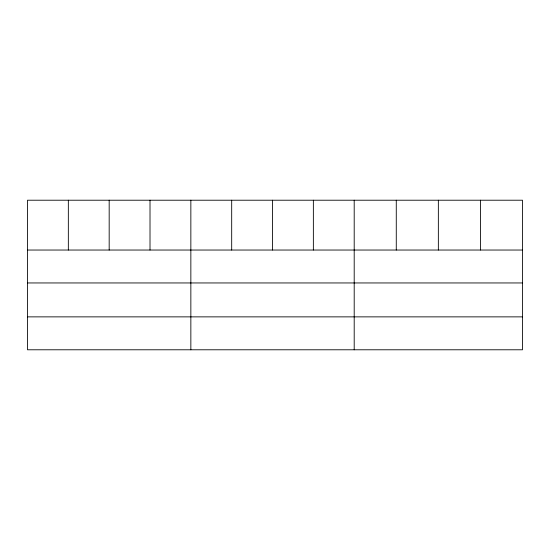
<?xml version="1.0" encoding="UTF-8"?>
<svg xmlns="http://www.w3.org/2000/svg" width="550" height="550" viewBox="0 0 550 550"><rect width="100%" height="100%" fill="white"/><g stroke="black" fill="none" stroke-linecap="round" stroke-linejoin="round"><path stroke-width="0.82" d="M522.5 282.954L522.5 200.214L27.5 200.214L27.5 349.786L522.5 349.786L522.5 282.954L27.5 282.954M27.5 250.037L522.5 250.037M27.5 316.869L522.5 316.869M480.425 200.214L480.425 250.037M438.35 200.214L438.35 250.037M396.275 200.214L396.275 250.037M354.2 200.214L354.2 349.786M313.363 200.214L313.363 250.037M272.525 200.214L272.525 250.037M231.688 200.214L231.688 250.037M190.85 200.214L190.85 349.786M150.012 200.214L150.012 250.037M109.175 200.214L109.175 250.037M68.338 200.214L68.338 250.037"/></g></svg>
